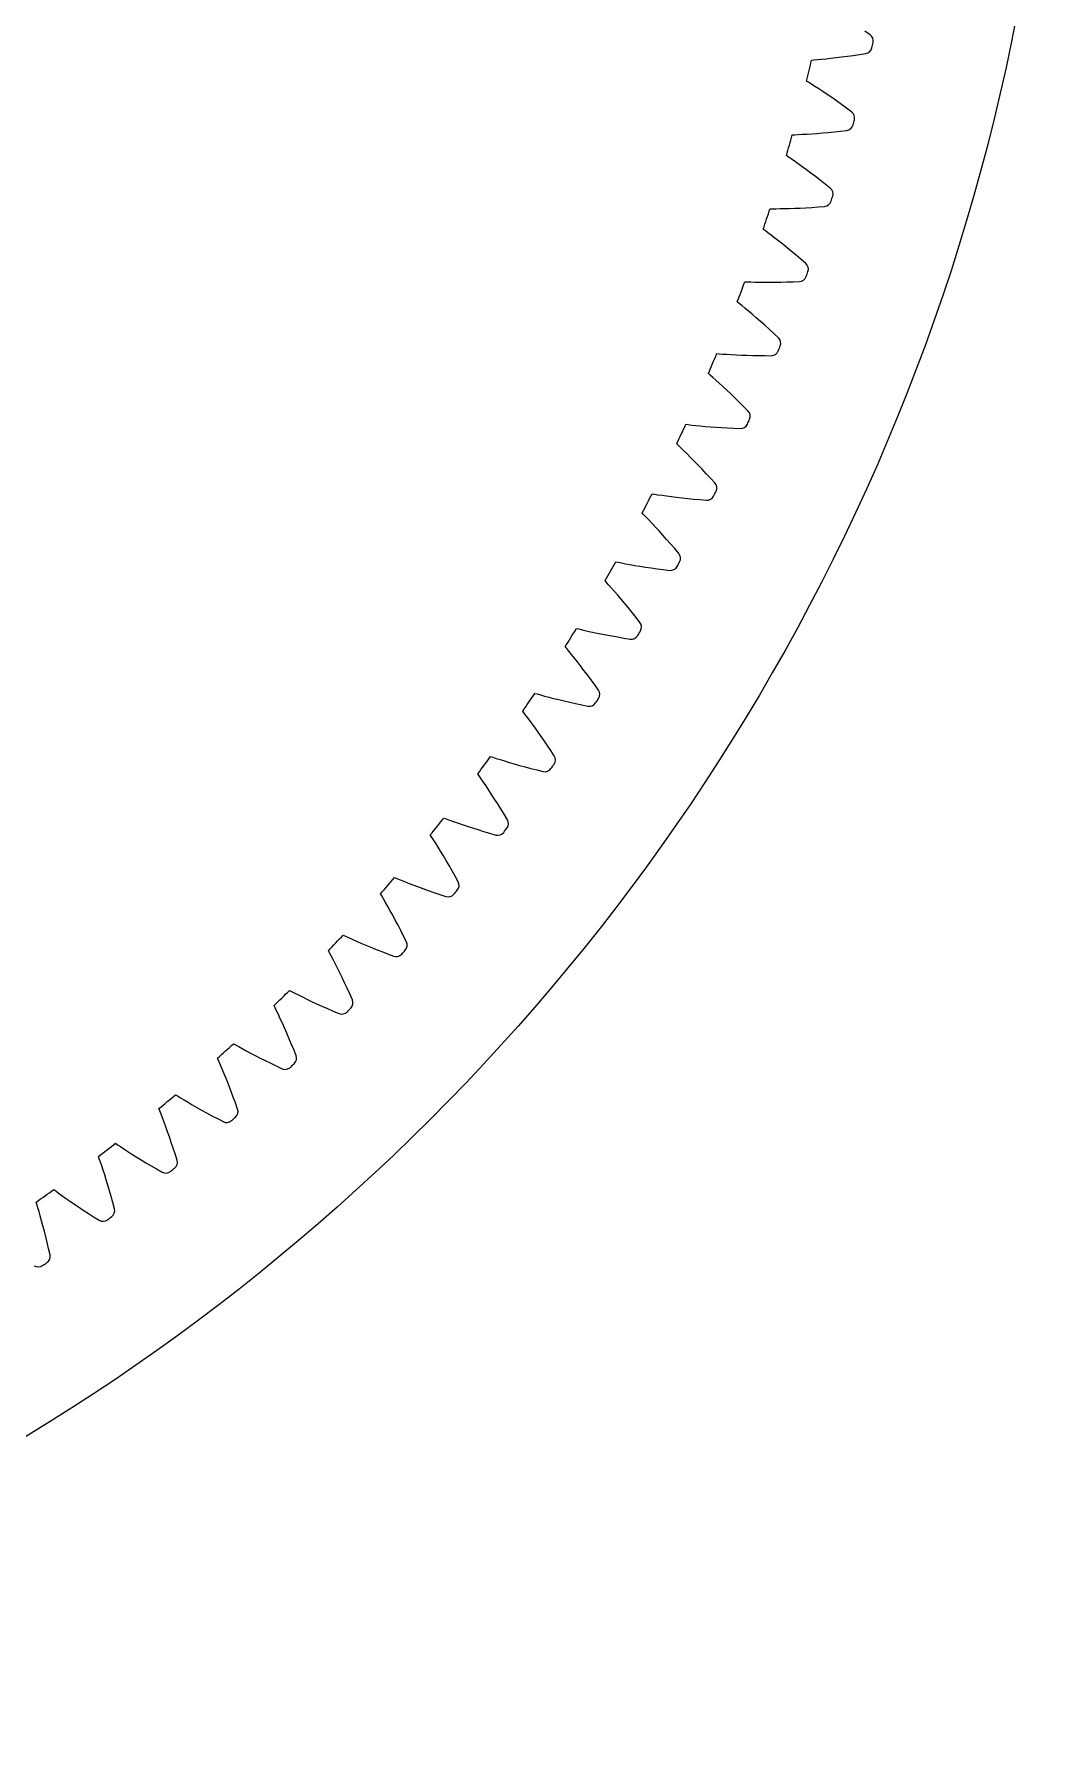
# Model space of a CAD drawing. Header units: millimetres. Extents: x -128 to 128, y -128 to 128.
# Drawn here: x 67 to 128.5, y -128.5 to -25.5 of the extents above; entities that cross this region are included whole.
import ezdxf

# ---------------------------------------------------------------- set-up
doc = ezdxf.new("R2010")
doc.units = ezdxf.units.MM

msp = doc.modelspace()

# ---------------------------------------------------------------- linework, layer by layer
at = {"layer": 'fixed_ring'}
for p, q in [((117.358508, -25.493794), (117.036228, -25.277596)), ((115.648256, -26.831896), (115.993434, -26.786648)), ((115.993434, -26.786648), (116.352424, -26.736505)), ((116.352424, -26.736505), (116.724216, -26.68132)), ((116.724216, -26.68132), (117.107736, -26.622003)), ((113.837444, -27.019185), (113.981075, -27.00754)), ((113.981075, -27.00754), (114.191321, -26.989461)), ((114.191321, -26.989461), (114.437342, -26.966772)), ((114.437342, -26.966772), (114.710074, -26.93972)), ((114.710074, -26.93972), (115.004697, -26.908294)), ((115.004697, -26.908294), (115.318141, -26.872397)), ((115.318141, -26.872397), (115.648256, -26.831896)), ((113.651897, -28.36087), (113.529661, -28.284557)), ((113.830351, -28.473495), (113.651897, -28.36087)), ((114.038466, -28.606646), (113.830351, -28.473495)), ((114.268305, -28.755941), (114.038466, -28.606646)), ((114.515579, -28.919175), (114.268305, -28.755941)), ((114.777519, -29.095027), (114.515579, -28.919175)), ((115.052152, -29.282624), (114.777519, -29.095027)), ((115.337986, -29.481356), (115.052152, -29.282624)), ((115.633839, -29.69078), (115.337986, -29.481356)), ((115.938749, -29.910564), (115.633839, -29.69078)), ((116.25218, -30.139404), (115.938749, -29.910564)), ((112.673255, -31.523604), (112.817235, -31.517678)), ((112.817235, -31.517678), (113.028034, -31.507972)), ((113.028034, -31.507972), (113.274762, -31.495082)), ((113.274762, -31.495082), (113.548355, -31.478894)), ((113.548355, -31.478894), (113.843994, -31.459206)), ((113.843994, -31.459206), (114.158617, -31.435799)), ((114.158617, -31.435799), (114.490081, -31.408454)), ((114.490081, -31.408454), (114.836786, -31.376965)), ((114.836786, -31.376965), (115.197485, -31.341134)), ((115.197485, -31.341134), (115.571177, -31.300773)), ((115.571177, -31.300773), (115.956753, -31.256751)), ((112.434514, -32.856852), (112.315408, -32.775739)), ((112.60835, -32.976482), (112.434514, -32.856852)), ((112.811007, -33.117801), (112.60835, -32.976482)), ((113.034728, -33.276116), (112.811007, -33.117801)), ((113.275317, -33.449052), (113.034728, -33.276116)), ((113.530058, -33.635178), (113.275317, -33.449052)), ((113.797016, -33.833545), (113.530058, -33.635178)), ((114.074723, -34.043484), (113.797016, -33.833545)), ((114.362017, -34.264505), (114.074723, -34.043484)), ((114.657948, -34.496237), (114.362017, -34.264505)), ((114.962033, -34.737357), (114.657948, -34.496237)), ((111.330907, -35.978177), (111.475008, -35.97798)), ((111.475008, -35.97798), (111.686027, -35.976663)), ((111.686027, -35.976663), (111.933072, -35.973592)), ((111.933072, -35.973592), (112.207092, -35.968294)), ((112.207092, -35.968294), (112.50328, -35.960375)), ((112.50328, -35.960375), (112.818585, -35.949494)), ((112.818585, -35.949494), (113.150874, -35.935349)), ((113.150874, -35.935349), (113.498556, -35.917669)), ((113.498556, -35.917669), (113.860395, -35.896206)), ((113.860395, -35.896206), (114.235397, -35.870734)), ((114.235397, -35.870734), (114.622417, -35.842075)), ((111.039349, -37.300879), (110.923562, -37.215095)), ((111.208291, -37.427326), (111.039349, -37.300879)), ((111.40517, -37.576591), (111.208291, -37.427326)), ((111.62242, -37.743675), (111.40517, -37.576591)), ((111.855943, -37.926039), (111.62242, -37.743675)), ((112.103084, -38.122146), (111.855943, -37.926039)), ((112.361944, -38.330969), (112.103084, -38.122146)), ((112.631085, -38.551783), (112.361944, -38.330969)), ((112.909365, -38.784051), (112.631085, -38.551783)), ((113.195849, -39.027364), (112.909365, -38.784051)), ((113.490107, -39.280383), (113.195849, -39.027364)), ((109.812521, -40.375862), (109.956517, -40.381394)), ((109.956517, -40.381394), (110.167421, -40.388467)), ((110.167421, -40.388467), (110.414393, -40.39522)), ((110.414393, -40.39522), (110.688406, -40.40082)), ((110.688406, -40.40082), (110.984675, -40.404683)), ((110.984675, -40.404683), (111.300164, -40.406346)), ((111.300164, -40.406346), (111.632753, -40.405423)), ((111.632753, -40.405423), (111.980863, -40.401579)), ((111.980863, -40.401579), (112.343269, -40.394519)), ((112.343269, -40.394519), (112.718986, -40.383976)), ((112.718986, -40.383976), (113.106841, -40.370726)), ((109.468608, -41.685927), (109.356323, -41.595607)), ((109.63239, -41.81899), (109.468608, -41.685927)), ((109.823178, -41.975964), (109.63239, -41.81899)), ((110.033614, -42.151553), (109.823178, -41.975964)), ((110.259703, -42.343057), (110.033614, -42.151553)), ((110.498851, -42.548834), (110.259703, -42.343057)), ((110.749205, -42.767784), (110.498851, -42.548834)), ((111.009354, -42.999123), (110.749205, -42.767784)), ((111.27818, -43.242271), (111.009354, -42.999123)), ((111.554764, -43.496782), (111.27818, -43.242271)), ((111.83873, -43.761299), (111.554764, -43.496782)), ((108.120499, -44.709704), (108.264161, -44.720956)), ((108.264161, -44.720956), (108.474617, -44.736408)), ((108.474617, -44.736408), (108.721126, -44.752975)), ((108.721126, -44.752975), (108.9947, -44.769465)), ((108.9947, -44.769465), (109.290581, -44.785103)), ((109.290581, -44.785103), (109.605754, -44.799307)), ((109.605754, -44.799307), (109.938117, -44.811608)), ((109.938117, -44.811608), (110.286104, -44.821607)), ((110.286104, -44.821607), (110.648505, -44.82896)), ((110.648505, -44.82896), (111.024344, -44.833362)), ((111.024344, -44.833362), (111.412419, -44.835543)), ((107.724774, -46.00506), (107.61617, -45.910348)), ((107.883137, -46.14453), (107.724774, -46.00506)), ((108.067533, -46.308964), (107.883137, -46.14453)), ((108.270822, -46.492781), (108.067533, -46.308964)), ((108.489119, -46.693122), (108.270822, -46.492781)), ((108.719897, -46.908244), (108.489119, -46.693122)), ((108.961348, -47.136974), (108.719897, -46.908244)), ((109.212094, -47.378473), (108.961348, -47.136974)), ((109.471041, -47.632116), (109.212094, -47.378473)), ((109.737288, -47.897422), (109.471041, -47.632116)), ((110.010514, -48.17302), (109.737288, -47.897422)), ((106.257517, -48.97285), (106.400618, -48.989805)), ((106.400618, -48.989805), (106.610293, -49.013612)), ((106.610293, -49.013612), (106.855948, -49.039966)), ((106.855948, -49.039966), (107.128651, -49.067319)), ((107.128651, -49.067319), (107.423676, -49.094708)), ((107.423676, -49.094708), (107.738035, -49.121432)), ((107.738035, -49.121432), (108.069646, -49.146936)), ((108.069646, -49.146936), (108.416961, -49.170762)), ((108.416961, -49.170762), (108.778782, -49.192517)), ((108.778782, -49.192517), (109.15415, -49.211858)), ((109.15415, -49.211858), (109.541831, -49.229465)), ((105.810606, -50.25145), (105.705852, -50.152495)), ((105.963298, -50.397105), (105.810606, -50.25145)), ((106.141012, -50.568741), (105.963298, -50.397105)), ((106.336832, -50.760494), (106.141012, -50.568741)), ((106.546991, -50.969356), (106.336832, -50.760494)), ((106.769034, -51.193483), (106.546991, -50.969356)), ((107.001201, -51.431631), (106.769034, -51.193483)), ((107.242148, -51.682908), (107.001201, -51.431631)), ((107.490806, -51.946645), (107.242148, -51.682908)), ((107.746295, -52.222326), (107.490806, -51.946645)), ((108.008348, -52.508569), (107.746295, -52.222326)), ((104.22652, -53.158561), (104.368834, -53.181192)), ((104.368834, -53.181192), (104.577396, -53.213316)), ((104.577396, -53.213316), (104.82181, -53.249415)), ((104.82181, -53.249415), (105.093209, -53.287588)), ((105.093209, -53.287588), (105.386912, -53.326685)), ((105.386912, -53.326685), (105.699961, -53.365885)), ((105.699961, -53.365885), (106.030295, -53.404553)), ((106.030295, -53.404553), (106.376388, -53.442168)), ((106.376388, -53.442168), (106.737059, -53.478291)), ((106.737059, -53.478291), (107.11136, -53.51254)), ((107.11136, -53.51254), (107.498035, -53.545546)), ((103.729129, -54.418382), (103.628393, -54.315341)), ((103.87591, -54.569993), (103.729129, -54.418382)), ((104.04666, -54.748558), (103.87591, -54.569993)), ((104.234702, -54.947944), (104.04666, -54.748558)), ((104.436391, -55.164996), (104.234702, -54.947944)), ((104.649348, -55.397774), (104.436391, -55.164996)), ((104.871863, -55.644964), (104.649348, -55.397774)), ((105.10263, -55.905621), (104.871863, -55.644964)), ((105.340606, -56.179036), (105.10263, -55.905621)), ((105.584933, -56.464656), (105.340606, -56.179036)), ((105.835398, -56.761091), (105.584933, -56.464656)), ((102.030719, -57.260217), (102.17202, -57.288487)), ((102.17202, -57.288487), (102.379141, -57.328878)), ((102.379141, -57.328878), (102.621926, -57.374666)), ((102.621926, -57.374666), (102.891593, -57.423599)), ((102.891593, -57.423599), (103.18351, -57.474341)), ((103.18351, -57.474341), (103.494752, -57.525956)), ((103.494752, -57.525956), (103.823288, -57.577726)), ((103.823288, -57.577726), (104.167612, -57.629071)), ((104.167612, -57.629071), (104.526562, -57.679504)), ((104.526562, -57.679504), (104.899206, -57.728607)), ((101.483636, -58.499267), (101.387075, -58.392303)), ((101.624273, -58.656594), (101.483636, -58.499267)), ((101.787788, -58.841806), (101.624273, -58.656594)), ((104.899206, -57.728607), (105.284262, -57.77696)), ((101.967755, -59.048511), (101.787788, -58.841806)), ((102.160655, -59.27341), (101.967755, -59.048511)), ((102.364189, -59.51447), (102.160655, -59.27341)), ((102.576701, -59.770311), (102.364189, -59.51447)), ((102.796923, -60.039936), (102.576701, -59.770311)), ((103.02384, -60.322596), (102.796923, -60.039936)), ((103.256619, -60.617704), (103.02384, -60.322596)), ((103.495101, -60.923862), (103.256619, -60.617704)), ((99.673586, -61.271332), (99.813652, -61.305198)), ((99.813652, -61.305198), (100.019004, -61.353791)), ((100.019004, -61.353791), (100.259776, -61.409195)), ((100.259776, -61.409195), (100.527285, -61.468811)), ((100.527285, -61.468811), (100.816953, -61.531118)), ((100.816953, -61.531118), (101.125897, -61.595066)), ((101.125897, -61.595066), (101.452115, -61.659857)), ((101.452115, -61.659857), (101.794126, -61.72485)), ((101.794126, -61.72485), (102.150786, -61.789514)), ((102.150786, -61.789514), (102.521184, -61.853393)), ((99.077675, -62.487653), (98.985444, -62.376934)), ((99.211947, -62.650447), (99.077675, -62.487653)), ((99.367969, -62.842013), (99.211947, -62.650447)), ((99.539576, -63.05571), (99.367969, -62.842013)), ((102.521184, -61.853393), (102.904014, -61.917017)), ((99.723382, -63.2881), (99.539576, -63.05571)), ((99.917172, -63.537061), (99.723382, -63.2881)), ((100.119345, -63.801148), (99.917172, -63.537061)), ((100.328672, -64.079316), (100.119345, -63.801148)), ((100.544173, -64.370773), (100.328672, -64.079316)), ((100.765035, -64.674903), (100.544173, -64.370773)), ((100.991157, -64.9903), (100.765035, -64.674903)), ((97.15885, -65.185565), (97.297458, -65.224973)), ((97.297458, -65.224973), (97.500715, -65.281692)), ((97.500715, -65.281692), (97.739095, -65.346624)), ((97.739095, -65.346624), (98.004022, -65.416828)), ((98.004022, -65.416828), (98.290984, -65.490602)), ((98.290984, -65.490602), (98.597142, -65.566783)), ((98.597142, -65.566783), (98.920526, -65.644491)), ((98.920526, -65.644491), (99.259682, -65.72303)), ((99.259682, -65.72303), (99.61349, -65.801823)), ((99.61349, -65.801823), (99.981055, -65.880377)), ((99.981055, -65.880377), (100.361053, -65.95917)), ((96.515053, -66.377234), (96.427296, -66.262935)), ((96.642746, -66.545236), (96.515053, -66.377234)), ((96.791029, -66.742855), (96.642746, -66.545236)), ((96.954004, -66.963204), (96.791029, -66.742855)), ((97.128426, -67.202718), (96.954004, -66.963204)), ((97.312165, -67.459187), (97.128426, -67.202718)), ((97.503679, -67.731103), (97.312165, -67.459187)), ((97.701782, -68.017373), (97.503679, -67.731103)), ((94.490485, -68.996727), (94.627417, -69.041614)), ((97.905525, -68.317168), (97.701782, -68.017373)), ((98.114121, -68.629837), (97.905525, -68.317168)), ((98.327526, -68.953975), (98.114121, -68.629837)), ((93.79982, -70.161858), (93.716677, -70.044161)), ((94.627417, -69.041614), (94.828259, -69.106369)), ((94.828259, -69.106369), (95.063868, -69.180727)), ((95.063868, -69.180727), (95.325794, -69.261407)), ((95.325794, -69.261407), (95.609597, -69.346532)), ((95.609597, -69.346532), (95.912484, -69.434824)), ((95.912484, -69.434824), (96.232523, -69.525328)), ((96.232523, -69.525328), (96.568289, -69.617288)), ((96.568289, -69.617288), (96.918684, -69.710085)), ((96.918684, -69.710085), (97.282835, -69.80319)), ((97.282835, -69.80319), (97.6594, -69.897028)), ((93.920733, -70.334804), (93.79982, -70.161858)), ((94.061043, -70.538161), (93.920733, -70.334804)), ((94.215128, -70.764816), (94.061043, -70.538161)), ((94.379891, -71.011075), (94.215128, -70.764816)), ((94.553288, -71.274646), (94.379891, -71.011075)), ((94.733839, -71.553961), (94.553288, -71.274646)), ((94.920405, -71.847881), (94.733839, -71.553961)), ((95.112068, -72.155538), (94.920405, -71.847881)), ((91.672711, -72.69879), (91.80775, -72.749086)), ((91.80775, -72.749086), (92.005859, -72.821774)), ((92.005859, -72.821774), (92.238326, -72.905441)), ((92.238326, -72.905441), (92.496837, -72.996471)), ((92.496837, -72.996471), (92.777031, -73.092811)), ((92.777031, -73.092811), (93.076169, -73.193075)), ((95.308069, -72.476254), (95.112068, -72.155538)), ((95.508418, -72.808619), (95.308069, -72.476254)), ((90.936271, -73.835541), (90.857873, -73.714632)), ((91.050213, -74.013158), (90.936271, -73.835541)), ((91.182326, -74.221933), (91.050213, -74.013158)), ((93.076169, -73.193075), (93.392357, -73.296231)), ((93.392357, -73.296231), (93.724201, -73.401467)), ((93.724201, -73.401467), (94.07063, -73.508121)), ((94.07063, -73.508121), (94.430792, -73.61563)), ((94.430792, -73.61563), (94.803328, -73.724365)), ((91.327279, -74.454535), (91.182326, -74.221933)), ((91.482121, -74.707149), (91.327279, -74.454535)), ((91.644902, -74.977405), (91.482121, -74.707149)), ((91.814206, -75.263678), (91.644902, -74.977405)), ((91.988939, -75.564782), (91.814206, -75.263678)), ((92.16822, -75.879816), (91.988939, -75.564782)), ((92.351315, -76.208071), (92.16822, -75.879816)), ((92.538292, -76.548139), (92.351315, -76.208071)), ((87.928933, -77.392476), (87.855403, -77.268545)), ((88.709984, -76.285902), (88.842917, -76.341527)), ((88.842917, -76.341527), (89.037979, -76.422033)), ((89.037979, -76.422033), (89.266935, -76.514876)), ((89.266935, -76.514876), (89.521624, -76.616111)), ((89.521624, -76.616111), (89.797766, -76.723515)), ((89.797766, -76.723515), (90.092681, -76.835592)), ((90.092681, -76.835592), (90.404518, -76.951237)), ((90.404518, -76.951237), (90.731916, -77.069584)), ((90.731916, -77.069584), (91.073831, -77.189925)), ((91.073831, -77.189925), (91.429434, -77.311668)), ((88.035723, -77.574482), (87.928933, -77.392476)), ((88.159432, -77.788345), (88.035723, -77.574482)), ((88.295023, -78.026525), (88.159432, -77.788345)), ((88.439699, -78.285096), (88.295023, -78.026525)), ((88.591607, -78.56161), (88.439699, -78.285096)), ((91.429434, -77.311668), (91.797352, -77.435128)), ((88.749396, -78.854387), (88.591607, -78.56161)), ((88.91202, -79.1622), (88.749396, -78.854387)), ((89.078634, -79.484113), (88.91202, -79.1622)), ((85.606988, -79.75239), (85.737604, -79.813256)), ((85.737604, -79.813256), (85.929311, -79.901454)), ((85.929311, -79.901454), (86.154396, -80.003325)), ((86.154396, -80.003325), (86.404858, -80.114606)), ((86.404858, -80.114606), (86.676512, -80.232904)), ((86.676512, -80.232904), (86.966738, -80.356617)), ((86.966738, -80.356617), (87.27373, -80.484568)), ((89.248534, -79.819387), (89.078634, -79.484113)), ((89.421843, -80.166619), (89.248534, -79.819387)), ((84.782561, -80.827037), (84.714016, -80.700281)), ((84.88203, -81.013145), (84.782561, -80.827037)), ((84.997139, -81.231757), (84.88203, -81.013145)), ((85.123154, -81.475139), (84.997139, -81.231757)), ((87.27373, -80.484568), (87.596165, -80.615837)), ((87.596165, -80.615837), (87.933025, -80.749677)), ((87.933025, -80.749677), (88.283507, -80.885461)), ((88.283507, -80.885461), (88.646226, -81.02345)), ((85.257435, -81.739258), (85.123154, -81.475139)), ((85.39823, -82.021592), (85.257435, -81.739258)), ((85.544255, -82.320411), (85.39823, -82.021592)), ((85.694513, -82.634446), (85.544255, -82.320411)), ((82.368629, -83.092773), (82.496723, -83.158783)), ((82.496723, -83.158783), (82.684772, -83.254533)), ((82.684772, -83.254533), (82.905629, -83.365273)), ((82.905629, -83.365273), (83.151469, -83.486423)), ((85.848197, -82.962729), (85.694513, -82.634446)), ((86.004634, -83.304492), (85.848197, -82.962729)), ((86.164001, -83.65834), (86.004634, -83.304492)), ((81.50213, -84.133794), (81.438679, -84.004414)), ((81.594122, -84.32371), (81.50213, -84.133794)), ((81.700449, -84.546725), (81.594122, -84.32371)), ((83.151469, -83.486423), (83.418204, -83.615427)), ((83.418204, -83.615427), (83.703283, -83.750581)), ((83.703283, -83.750581), (84.004946, -83.890636)), ((84.004946, -83.890636), (84.321906, -84.03462)), ((84.321906, -84.03462), (84.653179, -84.181747)), ((84.653179, -84.181747), (84.997986, -84.331357)), ((84.997986, -84.331357), (85.354932, -84.483658)), ((81.816687, -84.794925), (81.700449, -84.546725)), ((81.940363, -85.064173), (81.816687, -84.794925)), ((82.069822, -85.351882), (81.940363, -85.064173)), ((82.203851, -85.65627), (82.069822, -85.351882)), ((79.000029, -86.301769), (79.125397, -86.37282)), ((79.125397, -86.37282), (79.309491, -86.47597)), ((79.309491, -86.47597), (79.52577, -86.595403)), ((82.341505, -85.97603), (82.203851, -85.65627)), ((82.482016, -86.310163), (82.341505, -85.97603)), ((82.624742, -86.657876), (82.482016, -86.310163)), ((78.092828, -87.307519), (78.034571, -87.175718)), ((78.177197, -87.500941), (78.092828, -87.307519)), ((78.274573, -87.728007), (78.177197, -87.500941)), ((79.52577, -86.595403), (79.7666, -86.726231)), ((79.7666, -86.726231), (80.027996, -86.865738)), ((80.027996, -86.865738), (80.307475, -87.012118)), ((80.307475, -87.012118), (80.603332, -87.164055)), ((80.603332, -87.164055), (80.914318, -87.320527)), ((80.914318, -87.320527), (81.239479, -87.480708)), ((81.239479, -87.480708), (81.578065, -87.643909)), ((82.769915, -87.01778), (82.624742, -86.657876)), ((78.380852, -87.980632), (78.274573, -87.728007)), ((78.493725, -88.254584), (78.380852, -87.980632)), ((78.611644, -88.547212), (78.493725, -88.254584)), ((78.733466, -88.856688), (78.611644, -88.547212)), ((81.578065, -87.643909), (81.928675, -87.81028)), ((75.506514, -89.374305), (75.628958, -89.450284)), ((75.628958, -89.450284), (75.808805, -89.560671)), ((75.808805, -89.560671), (76.020166, -89.688608)), ((78.858298, -89.181669), (78.733466, -88.856688)), ((78.985414, -89.521124), (78.858298, -89.181669)), ((79.114203, -89.874236), (78.985414, -89.521124)), ((74.560045, -90.343192), (74.507074, -90.209179)), ((74.636657, -90.539816), (74.560045, -90.343192)), ((74.724929, -90.770573), (74.636657, -90.539816)), ((76.020166, -89.688608), (76.255603, -89.828907)), ((76.255603, -89.828907), (76.511246, -89.978696)), ((76.511246, -89.978696), (76.784685, -90.136072)), ((76.784685, -90.136072), (77.074268, -90.299651)), ((77.074268, -90.299651), (77.378787, -90.468363)), ((77.378787, -90.468363), (77.697323, -90.641344)), ((77.697323, -90.641344), (78.029153, -90.817877)), ((79.244953, -90.239627), (79.114203, -89.874236)), ((74.821081, -91.027224), (74.724929, -90.770573)), ((74.922973, -91.305447), (74.821081, -91.027224)), ((75.029164, -91.602532), (74.922973, -91.305447)), ((75.138586, -91.916606), (75.029164, -91.602532)), ((78.029153, -90.817877), (78.372871, -90.998055)), ((71.893608, -92.305521), (72.012934, -92.386308)), ((72.012934, -92.386308), (72.188251, -92.503758)), ((72.188251, -92.503758), (72.394357, -92.639997)), ((72.394357, -92.639997), (72.624031, -92.789545)), ((75.2504, -92.246293), (75.138586, -91.916606)), ((75.36392, -92.590533), (75.2504, -92.246293)), ((75.478569, -92.948486), (75.36392, -92.590533)), ((70.909367, -93.236014), (70.861766, -93.100001)), ((70.978102, -93.435528), (70.909367, -93.236014)), ((71.05713, -93.669612), (70.978102, -93.435528)), ((71.143002, -93.929883), (71.05713, -93.669612)), ((72.624031, -92.789545), (72.873517, -92.949379)), ((72.873517, -92.949379), (73.140483, -93.117501)), ((73.140483, -93.117501), (73.423333, -93.292464)), ((73.423333, -93.292464), (73.720904, -93.473149)), ((73.720904, -93.473149), (74.032311, -93.658657)), ((74.032311, -93.658657), (74.35686, -93.848243)), ((75.594689, -93.318787), (75.478569, -92.948486)), ((71.233753, -94.211937), (71.143002, -93.929883)), ((71.328049, -94.513009), (71.233753, -94.211937)), ((71.424898, -94.831185), (71.328049, -94.513009)), ((74.35686, -93.848243), (74.693144, -94.041944)), ((68.167022, -95.090783), (68.283043, -95.17625)), ((68.283043, -95.17625), (68.453551, -95.300578)), ((68.453551, -95.300578), (68.654079, -95.444903)), ((68.654079, -95.444903), (68.877625, -95.603464)), ((68.877625, -95.603464), (69.12056, -95.77309)), ((69.12056, -95.77309), (69.380631, -95.951693)), ((71.523516, -95.165056), (71.424898, -94.831185)), ((71.62326, -95.513537), (71.523516, -95.165056)), ((71.723588, -95.875765), (71.62326, -95.513537)), ((67.146567, -95.98141), (67.104411, -95.843613)), ((67.207315, -96.1835), (67.146567, -95.98141)), ((67.276974, -96.420541), (67.207315, -96.1835)), ((67.352431, -96.68402), (67.276974, -96.420541)), ((67.431897, -96.969458), (67.352431, -96.68402)), ((69.380631, -95.951693), (69.656301, -96.137763)), ((69.656301, -96.137763), (69.946453, -96.330135)), ((69.946453, -96.330135), (70.250239, -96.527877)), ((70.250239, -96.527877), (70.566995, -96.730216)), ((70.566995, -96.730216), (70.895311, -96.937133)), ((71.824894, -96.25039), (71.723588, -95.875765)), ((67.514149, -97.274041), (67.431897, -96.969458)), ((67.598272, -97.595816), (67.514149, -97.274041)), ((67.683538, -97.933344), (67.598272, -97.595816)), ((67.76935, -98.285515), (67.683538, -97.933344)), ((67.855196, -98.651446), (67.76935, -98.285515)), ((67.941529, -99.029802), (67.855196, -98.651446))]:
    msp.add_line(p, q, dxfattribs=at)
for centre, radius, start, end in [((117.10276, -25.864054), 0.45, 347.545246, 55.366158), ((117.032919, -26.178266), 0.45, 279.570551, 347.391463), ((0, 0), 120.375, 347.391463, 347.545246), ((0, 0), 117, 346.010248, 346.64798), ((115.981913, -30.499204), 0.45, 345.266765, 53.087677), ((0, 0), 120.375, 345.112982, 345.266765), ((0, 0), 117, 343.731767, 344.369499), ((115.899635, -30.81039), 0.45, 277.29207, 345.112982), ((114.677676, -35.086128), 0.45, 342.988284, 50.809196), ((0, 0), 117, 341.453286, 342.091018), ((114.583091, -35.393797), 0.45, 275.013589, 342.834501), ((0, 0), 120.375, 342.834501, 342.988284), ((113.085367, -39.921239), 0.45, 272.735108, 340.55602), ((113.192109, -39.617573), 0.45, 340.709803, 48.530715), ((0, 0), 120.375, 340.55602, 340.709803), ((0, 0), 117, 339.174805, 339.812537), ((0, 0), 120.375, 338.277539, 338.431322), ((111.527562, -44.086375), 0.45, 338.431322, 46.252234), ((0, 0), 117, 336.896324, 337.534056), ((111.408832, -44.385557), 0.45, 270.456627, 338.277539), ((109.686668, -48.485468), 0.45, 336.152841, 43.973753), ((0, 0), 117, 334.617843, 335.255575), ((109.556137, -48.779693), 0.45, 268.178146, 335.999058), ((0, 0), 120.375, 335.999058, 336.152841), ((107.672336, -52.807895), 0.45, 333.87436, 41.695272), ((0, 0), 117, 332.339362, 332.977094), ((107.530211, -53.096698), 0.45, 265.899665, 333.720577), ((0, 0), 120.375, 333.720577, 333.87436), ((0, 0), 117, 330.060881, 330.698613), ((105.334258, -57.329746), 0.45, 263.621184, 331.442096), ((0, 0), 120.375, 331.442096, 331.595879), ((105.487752, -57.046821), 0.45, 331.595879, 39.416791), ((0, 0), 117, 327.7824, 328.420132), ((102.971749, -61.472144), 0.45, 261.342703, 329.163615), ((0, 0), 120.375, 329.163615, 329.317398), ((103.13637, -61.195545), 0.45, 329.317398, 37.13831), ((0, 0), 117, 325.503919, 326.141651), ((100.446421, -65.517342), 0.45, 259.064222, 326.885134), ((0, 0), 120.375, 326.885134, 327.038917), ((100.621909, -65.247507), 0.45, 327.038917, 34.859829), ((0, 0), 117, 323.225438, 323.86317), ((97.948343, -69.196298), 0.45, 324.760436, 32.581348), ((97.762267, -69.458943), 0.45, 256.785741, 324.606653), ((0, 0), 120.375, 324.606653, 324.760436), ((0, 0), 117, 320.946957, 321.584689), ((95.119901, -73.035676), 0.45, 322.481954, 30.302867), ((94.92353, -73.290716), 0.45, 254.50726, 322.328172), ((0, 0), 120.375, 322.328172, 322.481954), ((0, 0), 117, 318.668475, 319.306208), ((0, 0), 120.375, 320.049691, 320.203473), ((92.141055, -76.75957), 0.45, 320.203473, 28.024386), ((91.9347, -77.006601), 0.45, 252.228779, 320.049691), ((0, 0), 117, 316.389994, 317.027727), ((89.016515, -80.362091), 0.45, 317.924992, 25.745905), ((88.800502, -80.600722), 0.45, 249.950298, 317.77121), ((0, 0), 120.375, 317.77121, 317.924992), ((0, 0), 117, 314.111513, 314.749246), ((85.525892, -84.067398), 0.45, 247.671817, 315.492729), ((0, 0), 120.375, 315.492729, 315.646511), ((85.751222, -83.837543), 0.45, 315.646511, 23.467424), ((0, 0), 117, 311.833032, 312.470765), ((0, 0), 120.375, 313.214248, 313.36803), ((82.350338, -87.18043), 0.45, 313.36803, 21.188943), ((82.116049, -87.401145), 0.45, 245.393336, 313.214248), ((0, 0), 117, 309.554551, 310.192284), ((78.819242, -90.385468), 0.45, 311.089549, 18.910462), ((78.576363, -90.596693), 0.45, 243.114855, 310.935767), ((0, 0), 120.375, 310.935767, 311.089549), ((0, 0), 117, 307.27607, 307.913803), ((75.163516, -93.447587), 0.45, 308.811068, 16.63198), ((74.912431, -93.64899), 0.45, 240.836374, 308.657286), ((0, 0), 120.375, 308.657286, 308.811068), ((0, 0), 117, 304.997589, 305.635322), ((0, 0), 120.375, 306.378805, 306.532587), ((71.388941, -96.361947), 0.45, 306.532587, 14.353499), ((71.130048, -96.553208), 0.45, 238.557893, 306.378805), ((67.235193, -99.304755), 0.45, 236.279412, 304.100324), ((0, 0), 120.375, 304.100324, 304.254106), ((67.501485, -99.123938), 0.45, 304.254106, 12.075018)]:
    msp.add_arc(centre, radius, start, end, dxfattribs=at)
at = {"layer": 'outer'}
msp.add_circle((0, 0), 128.494929, dxfattribs=at)

doc.saveas('drawing.dxf')
